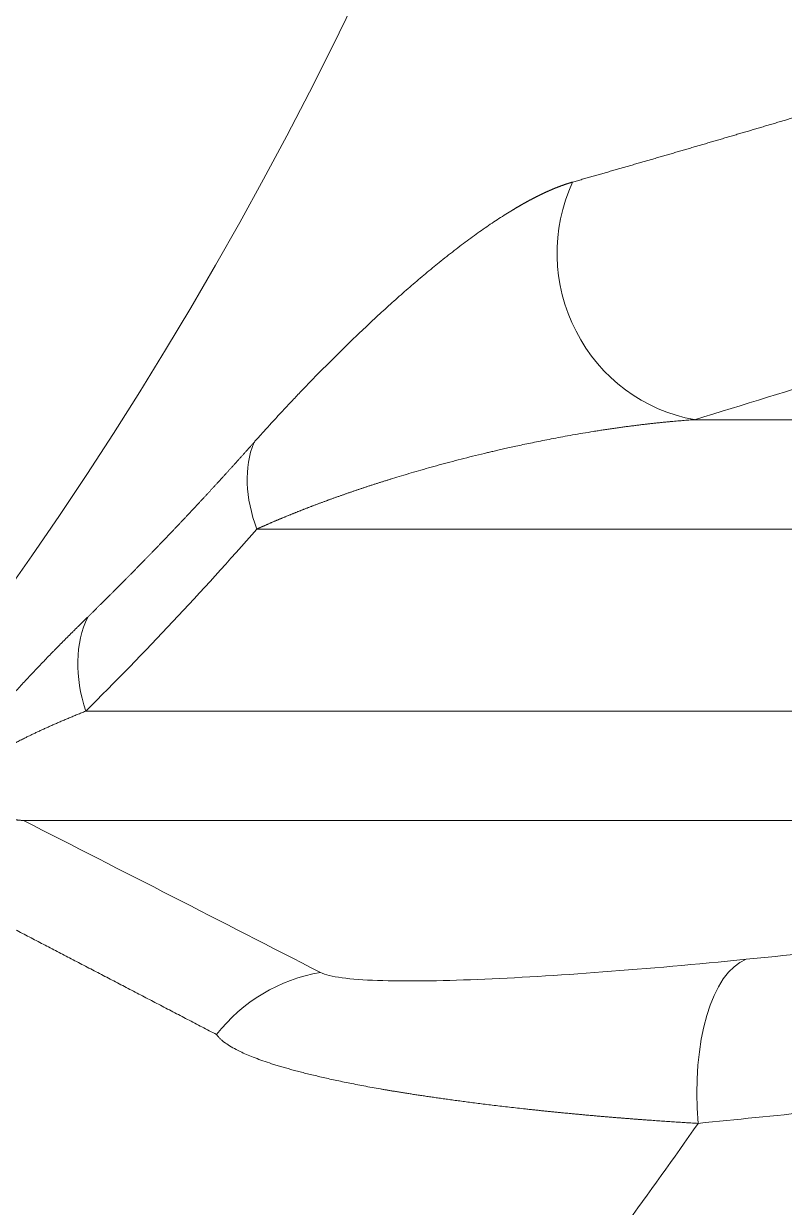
# Model space of a CAD drawing. Header units: millimetres. Extents: x 4664 to 8864, y -38 to 2932.
# Drawn here: x 8276.26 to 8282.21, y 1765.53 to 1774.79 of the extents above; entities that cross this region are included whole.
import ezdxf

# ---------------------------------------------------------------- set-up
doc = ezdxf.new("R2010")
doc.units = ezdxf.units.MM

msp = doc.modelspace()

# ---------------------------------------------------------------- linework, layer by layer
at = {"lineweight": 5}
for p, q in [((8290.7627, 1771.695), (8281.51, 1771.695)), ((8278.0821, 1770.839), (8290.5883, 1770.839)), ((8290.5883, 1769.4141), (8276.7421, 1769.4141)), ((8276.2562, 1768.5581), (8290.7627, 1768.5581))]:
    msp.add_line(p, q, dxfattribs=at)
for radius in [31.8876, 28.6966, 28.5275, 28.3585]:
    msp.add_circle((8250.0957, 1788.7752), radius, dxfattribs=at)
msp.add_arc((8250.0957, 1788.7752), 27.4709, 209.05611, 10.62949, dxfattribs=at)
at = {"lineweight": 5, "extrusion": (0, 0, -1)}
for centre, major_axis, ratio, start_param, end_param in [((8281.7049, 1772.9791), (-0.3812, 1.249), 0.971679, 3.599809, 5.457733), ((8279.1519, 1770.839), (-0.982, 0.8609), 0.685493, 5.375966, 6.042362), ((8256.2396, 1788.7752), (28.6459, 0), 0.967774, 0.703623, 0.773134), ((8277.8119, 1769.4141), (-0.9196, 0.9272), 0.712004, 5.327244, 6.033292), ((8249.9007, 1755.6409), (72.9659, 11.2017), 0.103887, 5.182477, 5.196477), ((8282.1092, 1766.1888), (-0.1299, 1.2995), 0.436932, 4.756023, 6.166714), ((8278.7751, 1766.0859), (0.5959, 1.162), 0.984226, 4.904825, 5.651081), ((8250.0958, 1754.3568), (71.6593, 11.2061), 0.105691, 5.183056, 5.197056)]:
    msp.add_ellipse(centre, major_axis=major_axis, ratio=ratio, start_param=start_param, end_param=end_param, dxfattribs=at)
at = {"lineweight": 5}
for points, knots in [([(8275.3395, 1800.4411), (8275.1221, 1800.9116), (8274.6317, 1801.8996), (8273.5015, 1803.8717), (8272.1452, 1805.7924), (8269.8545, 1808.4565), (8267.236, 1810.8248), (8263.274, 1813.3973), (8260.0454, 1814.8296), (8257.2339, 1815.6717), (8254.3736, 1816.3348), (8251.4449, 1816.632), (8246.7476, 1816.5129), (8242.6897, 1815.76), (8237.7578, 1813.8289), (8234.7114, 1812.0379), (8231.4588, 1809.5236), (8228.9616, 1807.0304), (8226.5442, 1803.7019), (8224.8477, 1800.6086), (8223.121, 1796.2204), (8222.2551, 1791.5846), (8222.2763, 1786.8857), (8222.6606, 1783.9722), (8223.4492, 1780.5418), (8224.4655, 1777.7785), (8226.0889, 1774.6535), (8227.3655, 1772.6788), (8229.549, 1769.9165), (8232.0667, 1767.448), (8235.8919, 1764.7311), (8240.6168, 1762.3896), (8245.7838, 1761.124), (8251.6629, 1760.8391), (8256.3348, 1761.4942), (8261.3625, 1763.2224), (8264.4906, 1764.8867), (8267.8499, 1767.267), (8270.453, 1769.6568), (8273.0122, 1772.8905), (8274.5295, 1775.4061), (8275.5456, 1777.5201), (8276.6541, 1780.258), (8277.5531, 1783.6818), (8278.0205, 1788.3642), (8277.7749, 1792.48), (8276.6287, 1797.6759), (8274.7513, 1802.0012), (8271.7895, 1806.3634), (8269.3745, 1808.9267), (8265.748, 1811.9207), (8262.1802, 1814.0117), (8257.205, 1815.7824), (8253.7371, 1816.4253), (8249.6366, 1816.6613), (8246.1132, 1816.4161), (8242.1104, 1815.4906), (8238.8021, 1814.2693), (8235.148, 1812.3651), (8231.8444, 1809.912), (8228.5642, 1806.559), (8226.1842, 1803.2028), (8224.108, 1798.9965), (8222.8862, 1795.0675), (8222.1395, 1789.8683), (8222.3267, 1785.5322), (8223.0151, 1782.4024), (8223.219, 1781.635)], [0, 0, 0, 0, 0.006314, 0.013403, 0.02746, 0.034433, 0.055153, 0.06884, 0.089355, 0.096186, 0.103009, 0.123487, 0.130312, 0.157651, 0.171295, 0.19176, 0.198582, 0.219083, 0.232739, 0.246379, 0.260023, 0.287433, 0.301147, 0.314851, 0.3217, 0.342232, 0.349066, 0.362718, 0.36954, 0.389996, 0.403578, 0.423785, 0.450318, 0.463364, 0.489074, 0.501707, 0.520457, 0.526663, 0.545233, 0.557589, 0.569977, 0.576192, 0.58243, 0.601358, 0.614143, 0.633596, 0.646759, 0.673678, 0.68739, 0.708264, 0.715298, 0.743767, 0.758145, 0.779887, 0.787177, 0.809164, 0.823878, 0.838617, 0.853388, 0.875637, 0.890481, 0.912656, 0.927319, 0.949033, 0.963265, 0.990966, 1, 1, 1, 1]), ([(8282.7843, 1774.2078), (8282.7713, 1774.2039), (8282.7453, 1774.1961), (8282.7063, 1774.1843), (8282.6673, 1774.1726), (8282.6283, 1774.1609), (8282.5894, 1774.1493), (8282.5505, 1774.1376), (8282.5115, 1774.1259), (8282.4727, 1774.1143), (8282.4338, 1774.1027), (8282.395, 1774.0911), (8282.3561, 1774.0795), (8282.3173, 1774.068), (8282.2785, 1774.0564), (8282.2398, 1774.0449), (8282.201, 1774.0334), (8282.1623, 1774.0219), (8282.1236, 1774.0104), (8282.0849, 1773.9989), (8282.0463, 1773.9875), (8282.0076, 1773.9761), (8281.969, 1773.9646), (8281.9304, 1773.9533), (8281.8918, 1773.9419), (8281.8533, 1773.9305), (8281.8147, 1773.9192), (8281.7762, 1773.9078), (8281.7377, 1773.8965), (8281.6993, 1773.8852), (8281.6608, 1773.8739), (8281.6224, 1773.8627), (8281.584, 1773.8514), (8281.5456, 1773.8402), (8281.5072, 1773.829), (8281.4688, 1773.8178), (8281.4305, 1773.8066), (8281.3922, 1773.7954), (8281.3539, 1773.7843), (8281.3156, 1773.7732), (8281.2774, 1773.762), (8281.2391, 1773.7509), (8281.2009, 1773.7399), (8281.1627, 1773.7288), (8281.1246, 1773.7177), (8281.0864, 1773.7067), (8281.0483, 1773.6957), (8281.0102, 1773.6847), (8280.9721, 1773.6737), (8280.934, 1773.6628), (8280.896, 1773.6518), (8280.858, 1773.6409), (8280.82, 1773.63), (8280.782, 1773.6191), (8280.744, 1773.6082), (8280.7061, 1773.5973), (8280.6681, 1773.5865), (8280.6302, 1773.5756), (8280.5923, 1773.5648), (8280.5671, 1773.5576), (8280.5545, 1773.554)], [0, 0, 0, 0, 0.01775, 0.035481, 0.053195, 0.070891, 0.088569, 0.10623, 0.123872, 0.141497, 0.159104, 0.176693, 0.194264, 0.211818, 0.229353, 0.246871, 0.264371, 0.281853, 0.299317, 0.316763, 0.334192, 0.351603, 0.368996, 0.386371, 0.403728, 0.421067, 0.438389, 0.455693, 0.472979, 0.490247, 0.507497, 0.524729, 0.541944, 0.559141, 0.57632, 0.593481, 0.610624, 0.62775, 0.644857, 0.661947, 0.679019, 0.696073, 0.71311, 0.730128, 0.747129, 0.764112, 0.781077, 0.798024, 0.814953, 0.831865, 0.848759, 0.865634, 0.882493, 0.899333, 0.916155, 0.93296, 0.949747, 0.966516, 0.983267, 1, 1, 1, 1]), ([(8280.5545, 1773.554), (8280.5532, 1773.5536), (8280.5506, 1773.5529), (8280.5467, 1773.5517), (8280.5428, 1773.5506), (8280.5388, 1773.5494), (8280.5349, 1773.5482), (8280.531, 1773.547), (8280.527, 1773.5458), (8280.5231, 1773.5446), (8280.5191, 1773.5433), (8280.5151, 1773.542), (8280.5111, 1773.5407), (8280.5071, 1773.5394), (8280.5031, 1773.5381), (8280.4991, 1773.5367), (8280.4951, 1773.5354), (8280.491, 1773.534), (8280.487, 1773.5326), (8280.4829, 1773.5312), (8280.4789, 1773.5297), (8280.4748, 1773.5283), (8280.4707, 1773.5268), (8280.4666, 1773.5253), (8280.4625, 1773.5238), (8280.4584, 1773.5223), (8280.4543, 1773.5207), (8280.4502, 1773.5192), (8280.446, 1773.5176), (8280.4419, 1773.516), (8280.4377, 1773.5144), (8280.4335, 1773.5128), (8280.4294, 1773.5111), (8280.4252, 1773.5094), (8280.421, 1773.5078), (8280.4168, 1773.5061), (8280.4126, 1773.5043), (8280.4083, 1773.5026), (8280.4041, 1773.5008), (8280.3999, 1773.4991), (8280.3956, 1773.4973), (8280.3913, 1773.4955), (8280.3871, 1773.4937), (8280.3828, 1773.4918), (8280.3785, 1773.49), (8280.3742, 1773.4881), (8280.3699, 1773.4862), (8280.3655, 1773.4843), (8280.3612, 1773.4823), (8280.3569, 1773.4804), (8280.3525, 1773.4784), (8280.3482, 1773.4765), (8280.3438, 1773.4745), (8280.3394, 1773.4724), (8280.335, 1773.4704), (8280.3306, 1773.4684), (8280.3262, 1773.4663), (8280.3218, 1773.4642), (8280.3174, 1773.4621), (8280.3129, 1773.46), (8280.3085, 1773.4578), (8280.304, 1773.4557), (8280.2996, 1773.4535), (8280.2951, 1773.4513), (8280.2906, 1773.4491), (8280.2861, 1773.4469), (8280.2816, 1773.4446), (8280.2771, 1773.4424), (8280.2726, 1773.4401), (8280.268, 1773.4378), (8280.2635, 1773.4355), (8280.2589, 1773.4332), (8280.2544, 1773.4308), (8280.2498, 1773.4285), (8280.2452, 1773.4261), (8280.2406, 1773.4237), (8280.236, 1773.4213), (8280.2314, 1773.4188), (8280.2268, 1773.4164), (8280.2222, 1773.4139), (8280.2175, 1773.4114), (8280.2129, 1773.4089), (8280.2082, 1773.4064), (8280.2035, 1773.4039), (8280.1989, 1773.4013), (8280.1942, 1773.3988), (8280.1895, 1773.3962), (8280.1848, 1773.3936), (8280.1801, 1773.3909), (8280.1753, 1773.3883), (8280.1706, 1773.3857), (8280.1658, 1773.383), (8280.1611, 1773.3803), (8280.1563, 1773.3776), (8280.1515, 1773.3749), (8280.1467, 1773.3721), (8280.142, 1773.3694), (8280.1371, 1773.3666), (8280.1323, 1773.3638), (8280.1275, 1773.361), (8280.1227, 1773.3582), (8280.1178, 1773.3553), (8280.113, 1773.3525), (8280.1081, 1773.3496), (8280.1032, 1773.3467), (8280.0983, 1773.3438), (8280.0934, 1773.3408), (8280.0885, 1773.3379), (8280.0505, 1773.315), (8279.9784, 1773.2697), (8279.8694, 1773.1966), (8279.7576, 1773.1168), (8279.6428, 1773.0306), (8279.5291, 1772.9412), (8279.4173, 1772.8498), (8279.3083, 1772.7577), (8279.1982, 1772.6617), (8279.0871, 1772.5619), (8278.9749, 1772.4583), (8278.878, 1772.3666), (8278.7976, 1772.289), (8278.7344, 1772.2273), (8278.6713, 1772.1648), (8278.6083, 1772.1016), (8278.5453, 1772.0377), (8278.4916, 1771.9824), (8278.4473, 1771.9365), (8278.4127, 1771.9004), (8278.3784, 1771.8643), (8278.3444, 1771.8284), (8278.3107, 1771.7925), (8278.2849, 1771.7648), (8278.267, 1771.7455), (8278.257, 1771.7347), (8278.247, 1771.7239), (8278.237, 1771.713), (8278.227, 1771.7021), (8278.217, 1771.6913), (8278.207, 1771.6804), (8278.197, 1771.6694), (8278.187, 1771.6585), (8278.1771, 1771.6475), (8278.1671, 1771.6366), (8278.1571, 1771.6256), (8278.1471, 1771.6145), (8278.1372, 1771.6035), (8278.1272, 1771.5925), (8278.1172, 1771.5814), (8278.1073, 1771.5703), (8278.0973, 1771.5592), (8278.0874, 1771.5481), (8278.0774, 1771.5369), (8278.0675, 1771.5258), (8278.0608, 1771.5183), (8278.0575, 1771.5145)], [0, 0, 0, 0, 0.002296, 0.004593, 0.00689, 0.009189, 0.011487, 0.013787, 0.016087, 0.018388, 0.020689, 0.022991, 0.025294, 0.027597, 0.029902, 0.032206, 0.034512, 0.036818, 0.039125, 0.041432, 0.043741, 0.04605, 0.048359, 0.05067, 0.052981, 0.055292, 0.057605, 0.059918, 0.062232, 0.064547, 0.066862, 0.069178, 0.071495, 0.073812, 0.076131, 0.07845, 0.080769, 0.08309, 0.085411, 0.087733, 0.090056, 0.092379, 0.094704, 0.097029, 0.099354, 0.101681, 0.104008, 0.106336, 0.108665, 0.110995, 0.113325, 0.115656, 0.117988, 0.120321, 0.122655, 0.124989, 0.127324, 0.12966, 0.131997, 0.134334, 0.136672, 0.139012, 0.141352, 0.143692, 0.146034, 0.148376, 0.150719, 0.153063, 0.155408, 0.157754, 0.160101, 0.162448, 0.164796, 0.167145, 0.169495, 0.171846, 0.174197, 0.17655, 0.178903, 0.181257, 0.183612, 0.185968, 0.188325, 0.190682, 0.193041, 0.1954, 0.19776, 0.200121, 0.202483, 0.204846, 0.20721, 0.209574, 0.21194, 0.214306, 0.216674, 0.219042, 0.221411, 0.223781, 0.226152, 0.228523, 0.230896, 0.23327, 0.235644, 0.23802, 0.240396, 0.242773, 0.245151, 0.247531, 0.249911, 0.300378, 0.350485, 0.400254, 0.449711, 0.498882, 0.542651, 0.585593, 0.62773, 0.669082, 0.709674, 0.74953, 0.771284, 0.792656, 0.81365, 0.834273, 0.854529, 0.874426, 0.88532, 0.896025, 0.906541, 0.91687, 0.927014, 0.936973, 0.939938, 0.942894, 0.945839, 0.948775, 0.951701, 0.954618, 0.957525, 0.960422, 0.96331, 0.966188, 0.969057, 0.971916, 0.974766, 0.977606, 0.980438, 0.98326, 0.986072, 0.988876, 0.991671, 0.994456, 0.997232, 1, 1, 1, 1]), ([(8278.0821, 1770.839), (8278.0847, 1770.8402), (8278.0898, 1770.8425), (8278.0975, 1770.846), (8278.1053, 1770.8495), (8278.113, 1770.853), (8278.1209, 1770.8565), (8278.1287, 1770.86), (8278.1367, 1770.8635), (8278.1446, 1770.8671), (8278.1526, 1770.8706), (8278.1607, 1770.8741), (8278.1688, 1770.8777), (8278.1769, 1770.8812), (8278.1851, 1770.8848), (8278.1934, 1770.8884), (8278.2016, 1770.8919), (8278.21, 1770.8955), (8278.2183, 1770.8991), (8278.2267, 1770.9027), (8278.2352, 1770.9063), (8278.2437, 1770.9099), (8278.2522, 1770.9135), (8278.2608, 1770.9171), (8278.2694, 1770.9207), (8278.2781, 1770.9243), (8278.2868, 1770.9279), (8278.2955, 1770.9316), (8278.3043, 1770.9352), (8278.3132, 1770.9388), (8278.3221, 1770.9425), (8278.331, 1770.9461), (8278.34, 1770.9498), (8278.349, 1770.9534), (8278.358, 1770.9571), (8278.3671, 1770.9608), (8278.3763, 1770.9644), (8278.3855, 1770.9681), (8278.3947, 1770.9718), (8278.404, 1770.9755), (8278.4133, 1770.9792), (8278.4226, 1770.9829), (8278.432, 1770.9866), (8278.4415, 1770.9903), (8278.451, 1770.994), (8278.4605, 1770.9977), (8278.4701, 1771.0014), (8278.4797, 1771.0051), (8278.4893, 1771.0088), (8278.499, 1771.0125), (8278.5088, 1771.0163), (8278.5185, 1771.02), (8278.5283, 1771.0237), (8278.5382, 1771.0274), (8278.5481, 1771.0312), (8278.5581, 1771.0349), (8278.568, 1771.0387), (8278.5781, 1771.0424), (8278.5881, 1771.0461), (8278.5983, 1771.0499), (8278.6084, 1771.0536), (8278.6186, 1771.0574), (8278.6288, 1771.0612), (8278.6391, 1771.0649), (8278.6494, 1771.0687), (8278.6598, 1771.0724), (8278.6702, 1771.0762), (8278.6806, 1771.0799), (8278.6911, 1771.0837), (8278.7016, 1771.0875), (8278.7122, 1771.0912), (8278.7228, 1771.095), (8278.7335, 1771.0988), (8278.7441, 1771.1026), (8278.7549, 1771.1063), (8278.7656, 1771.1101), (8278.7764, 1771.1139), (8278.7873, 1771.1176), (8278.7982, 1771.1214), (8278.8091, 1771.1252), (8278.8201, 1771.129), (8278.8311, 1771.1327), (8278.8421, 1771.1365), (8278.8532, 1771.1403), (8278.8644, 1771.1441), (8278.8755, 1771.1478), (8278.8867, 1771.1516), (8278.898, 1771.1554), (8278.9093, 1771.1591), (8278.9206, 1771.1629), (8278.932, 1771.1667), (8278.9434, 1771.1705), (8278.9548, 1771.1742), (8278.9663, 1771.178), (8278.9779, 1771.1818), (8278.9894, 1771.1855), (8279.0011, 1771.1893), (8279.0127, 1771.193), (8279.0244, 1771.1968), (8279.0361, 1771.2006), (8279.0479, 1771.2043), (8279.0597, 1771.2081), (8279.0715, 1771.2118), (8279.0834, 1771.2156), (8279.0954, 1771.2193), (8279.1073, 1771.223), (8279.1193, 1771.2268), (8279.1314, 1771.2305), (8279.1634, 1771.2404), (8279.2163, 1771.2565), (8279.2909, 1771.2787), (8279.3683, 1771.3011), (8279.4484, 1771.3237), (8279.5312, 1771.3464), (8279.6166, 1771.3692), (8279.7046, 1771.392), (8279.7952, 1771.4148), (8279.8677, 1771.4323), (8279.9228, 1771.4454), (8279.9609, 1771.4542), (8280.003, 1771.4638), (8280.049, 1771.4742), (8280.0989, 1771.4852), (8280.1528, 1771.4968), (8280.2104, 1771.509), (8280.2719, 1771.5217), (8280.3371, 1771.5347), (8280.406, 1771.5481), (8280.4786, 1771.5617), (8280.5549, 1771.5755), (8280.6347, 1771.5893), (8280.702, 1771.6004), (8280.7553, 1771.6088), (8280.7934, 1771.6147), (8280.8307, 1771.6203), (8280.8674, 1771.6257), (8280.9034, 1771.6308), (8280.9387, 1771.6357), (8280.9734, 1771.6404), (8281.0074, 1771.6449), (8281.0407, 1771.6492), (8281.0734, 1771.6532), (8281.1054, 1771.6571), (8281.1368, 1771.6608), (8281.1675, 1771.6642), (8281.1976, 1771.6675), (8281.2271, 1771.6707), (8281.2559, 1771.6736), (8281.2841, 1771.6764), (8281.3117, 1771.679), (8281.3386, 1771.6815), (8281.3649, 1771.6838), (8281.3906, 1771.686), (8281.4157, 1771.6881), (8281.4401, 1771.69), (8281.464, 1771.6918), (8281.4872, 1771.6935), (8281.5024, 1771.6945), (8281.51, 1771.695)], [0, 0, 0, 0, 0.001944, 0.003901, 0.005873, 0.007857, 0.009856, 0.011868, 0.013894, 0.015933, 0.017986, 0.020053, 0.022133, 0.024227, 0.026335, 0.028456, 0.030591, 0.03274, 0.034902, 0.037078, 0.039268, 0.041471, 0.043688, 0.045919, 0.048163, 0.050422, 0.052693, 0.054979, 0.057278, 0.059591, 0.061918, 0.064258, 0.066612, 0.06898, 0.071361, 0.073756, 0.076165, 0.078587, 0.081024, 0.083474, 0.085937, 0.088415, 0.090906, 0.093411, 0.095929, 0.098462, 0.101008, 0.103568, 0.106141, 0.108728, 0.111329, 0.113944, 0.116572, 0.119215, 0.121871, 0.12454, 0.127224, 0.129921, 0.132632, 0.135356, 0.138095, 0.140847, 0.143613, 0.146392, 0.149186, 0.151993, 0.154814, 0.157649, 0.160497, 0.163359, 0.166235, 0.169125, 0.172028, 0.174946, 0.177877, 0.180821, 0.18378, 0.186752, 0.189738, 0.192738, 0.195752, 0.198779, 0.20182, 0.204875, 0.207944, 0.211026, 0.214122, 0.217232, 0.220356, 0.223494, 0.226645, 0.22981, 0.232989, 0.236182, 0.239388, 0.242609, 0.245843, 0.24909, 0.252352, 0.255627, 0.258917, 0.262219, 0.265536, 0.268867, 0.272211, 0.275569, 0.278941, 0.282327, 0.285726, 0.305985, 0.327133, 0.34917, 0.372097, 0.395913, 0.42062, 0.446216, 0.472701, 0.500077, 0.510125, 0.521374, 0.533822, 0.547471, 0.562319, 0.578368, 0.595617, 0.614067, 0.633716, 0.654566, 0.676615, 0.699865, 0.724316, 0.749966, 0.761905, 0.773658, 0.785225, 0.796607, 0.807803, 0.818812, 0.829637, 0.840275, 0.850728, 0.860995, 0.871076, 0.880971, 0.890681, 0.900204, 0.909542, 0.918695, 0.927661, 0.936442, 0.945037, 0.953446, 0.961669, 0.969707, 0.977559, 0.985225, 0.992705, 1, 1, 1, 1]), ([(8278.0575, 1771.5145), (8278.0527, 1771.5091), (8278.043, 1771.4982), (8278.0285, 1771.4819), (8278.014, 1771.4656), (8277.9994, 1771.4493), (8277.9848, 1771.433), (8277.9702, 1771.4167), (8277.9556, 1771.4005), (8277.941, 1771.3842), (8277.9263, 1771.3679), (8277.9117, 1771.3516), (8277.897, 1771.3354), (8277.8823, 1771.3191), (8277.8675, 1771.3029), (8277.8528, 1771.2867), (8277.838, 1771.2704), (8277.8232, 1771.2542), (8277.8084, 1771.238), (8277.7936, 1771.2218), (8277.7788, 1771.2056), (8277.7639, 1771.1894), (8277.749, 1771.1732), (8277.7341, 1771.157), (8277.7192, 1771.1408), (8277.7043, 1771.1246), (8277.6893, 1771.1084), (8277.6744, 1771.0923), (8277.6594, 1771.0761), (8277.6443, 1771.06), (8277.6293, 1771.0438), (8277.6143, 1771.0277), (8277.5992, 1771.0115), (8277.5841, 1770.9954), (8277.569, 1770.9793), (8277.5539, 1770.9632), (8277.5387, 1770.9471), (8277.5236, 1770.931), (8277.5084, 1770.9149), (8277.4932, 1770.8988), (8277.478, 1770.8827), (8277.4627, 1770.8666), (8277.4475, 1770.8506), (8277.4322, 1770.8345), (8277.4169, 1770.8184), (8277.4016, 1770.8024), (8277.3863, 1770.7863), (8277.3709, 1770.7703), (8277.3556, 1770.7543), (8277.3402, 1770.7383), (8277.3248, 1770.7223), (8277.3093, 1770.7062), (8277.2939, 1770.6902), (8277.2784, 1770.6743), (8277.263, 1770.6583), (8277.2475, 1770.6423), (8277.2319, 1770.6263), (8277.2164, 1770.6104), (8277.2008, 1770.5944), (8277.1853, 1770.5784), (8277.1697, 1770.5625), (8277.154, 1770.5466), (8277.1384, 1770.5306), (8277.1228, 1770.5147), (8277.1071, 1770.4988), (8277.0914, 1770.4829), (8277.0757, 1770.467), (8277.06, 1770.4511), (8277.0442, 1770.4352), (8277.0285, 1770.4193), (8277.0127, 1770.4035), (8276.9969, 1770.3876), (8276.9811, 1770.3718), (8276.9652, 1770.3559), (8276.9494, 1770.3401), (8276.9335, 1770.3242), (8276.9176, 1770.3084), (8276.9017, 1770.2926), (8276.8857, 1770.2768), (8276.8698, 1770.261), (8276.8538, 1770.2452), (8276.8378, 1770.2294), (8276.8218, 1770.2136), (8276.8058, 1770.1979), (8276.7897, 1770.1821), (8276.7737, 1770.1664), (8276.7629, 1770.1559), (8276.7576, 1770.1506)], [0, 0, 0, 0, 0.011365, 0.02274, 0.034124, 0.045518, 0.056921, 0.068334, 0.079756, 0.091188, 0.102629, 0.11408, 0.12554, 0.13701, 0.148489, 0.159977, 0.171476, 0.182983, 0.1945, 0.206027, 0.217563, 0.229109, 0.240664, 0.252228, 0.263803, 0.275386, 0.286979, 0.298582, 0.310194, 0.321816, 0.333447, 0.345088, 0.356738, 0.368398, 0.380067, 0.391746, 0.403434, 0.415132, 0.426839, 0.438556, 0.450282, 0.462018, 0.473763, 0.485518, 0.497283, 0.509057, 0.52084, 0.532633, 0.544436, 0.556248, 0.568069, 0.5799, 0.591741, 0.603591, 0.615451, 0.62732, 0.639199, 0.651087, 0.662985, 0.674893, 0.68681, 0.698736, 0.710672, 0.722618, 0.734573, 0.746537, 0.758511, 0.770495, 0.782488, 0.794491, 0.806504, 0.818525, 0.830557, 0.842598, 0.854648, 0.866708, 0.878778, 0.890857, 0.902946, 0.915044, 0.927152, 0.93927, 0.951397, 0.963533, 0.975679, 0.987835, 1, 1, 1, 1]), ([(8276.7576, 1770.1506), (8276.7554, 1770.1485), (8276.7512, 1770.1444), (8276.7448, 1770.1381), (8276.7384, 1770.1318), (8276.732, 1770.1256), (8276.7257, 1770.1194), (8276.7194, 1770.1132), (8276.7131, 1770.1069), (8276.7068, 1770.1008), (8276.7005, 1770.0946), (8276.6942, 1770.0884), (8276.688, 1770.0822), (8276.6818, 1770.0761), (8276.6755, 1770.0699), (8276.6693, 1770.0638), (8276.6632, 1770.0577), (8276.657, 1770.0515), (8276.6508, 1770.0454), (8276.6447, 1770.0393), (8276.6386, 1770.0333), (8276.6325, 1770.0272), (8276.6264, 1770.0211), (8276.6204, 1770.0151), (8276.6143, 1770.009), (8276.6083, 1770.003), (8276.6023, 1769.997), (8276.5962, 1769.991), (8276.5903, 1769.985), (8276.5843, 1769.979), (8276.5783, 1769.973), (8276.5724, 1769.967), (8276.5665, 1769.9611), (8276.5606, 1769.9551), (8276.5547, 1769.9492), (8276.5488, 1769.9432), (8276.543, 1769.9373), (8276.5371, 1769.9314), (8276.5313, 1769.9255), (8276.5255, 1769.9196), (8276.5197, 1769.9137), (8276.514, 1769.9079), (8276.5082, 1769.902), (8276.5025, 1769.8961), (8276.4967, 1769.8903), (8276.491, 1769.8845), (8276.4853, 1769.8786), (8276.4689, 1769.8618), (8276.4417, 1769.8337), (8276.4036, 1769.7942), (8276.3657, 1769.7546), (8276.328, 1769.7148), (8276.2905, 1769.675), (8276.2532, 1769.635), (8276.2162, 1769.595), (8276.1851, 1769.5612), (8276.1602, 1769.5339), (8276.1415, 1769.5132), (8276.1229, 1769.4926), (8276.1046, 1769.4722), (8276.0864, 1769.4518), (8276.0684, 1769.4315), (8276.0505, 1769.4113), (8276.0329, 1769.3913), (8276.0154, 1769.3713), (8275.9981, 1769.3513), (8275.981, 1769.3315), (8275.964, 1769.3118), (8275.9473, 1769.2922), (8275.9307, 1769.2726), (8275.9143, 1769.2532), (8275.8981, 1769.2338), (8275.8821, 1769.2145), (8275.8662, 1769.1953), (8275.8521, 1769.178), (8275.8395, 1769.1627), (8275.8286, 1769.1492), (8275.8178, 1769.1357), (8275.807, 1769.1222), (8275.7963, 1769.1088), (8275.7856, 1769.0953), (8275.7751, 1769.0819), (8275.7646, 1769.0684), (8275.7542, 1769.055), (8275.7438, 1769.0416), (8275.7336, 1769.0282), (8275.7234, 1769.0148), (8275.7133, 1769.0014), (8275.7032, 1768.9881), (8275.6932, 1768.9747), (8275.6804, 1768.9574), (8275.6648, 1768.9362), (8275.6468, 1768.9114), (8275.6294, 1768.887), (8275.6126, 1768.863), (8275.5963, 1768.8395), (8275.5806, 1768.8164), (8275.5655, 1768.7937), (8275.551, 1768.7715), (8275.5394, 1768.7533), (8275.5303, 1768.7389), (8275.5237, 1768.7282), (8275.5171, 1768.7176), (8275.5107, 1768.707), (8275.5044, 1768.6965), (8275.4982, 1768.6861), (8275.4921, 1768.6758), (8275.4862, 1768.6655), (8275.4803, 1768.6553), (8275.4746, 1768.6452), (8275.4691, 1768.6352), (8275.4636, 1768.6253), (8275.4583, 1768.6154), (8275.4531, 1768.6056), (8275.448, 1768.5959), (8275.443, 1768.5863), (8275.4382, 1768.5767), (8275.4335, 1768.5672), (8275.4289, 1768.5578), (8275.4244, 1768.5485), (8275.42, 1768.5393), (8275.4158, 1768.5301), (8275.4117, 1768.521), (8275.4077, 1768.512), (8275.4039, 1768.5031), (8275.4002, 1768.4942), (8275.3965, 1768.4854), (8275.3931, 1768.4767), (8275.3897, 1768.4681), (8275.3865, 1768.4595), (8275.3834, 1768.451), (8275.3804, 1768.4426), (8275.3754, 1768.4282), (8275.3691, 1768.4083), (8275.3622, 1768.3837), (8275.3566, 1768.3598), (8275.3523, 1768.3368), (8275.3492, 1768.3147), (8275.3474, 1768.2934), (8275.3469, 1768.2729), (8275.3475, 1768.2568), (8275.3485, 1768.2446), (8275.3495, 1768.2358), (8275.3508, 1768.2272), (8275.3524, 1768.2189), (8275.3542, 1768.2108), (8275.3562, 1768.2028), (8275.3586, 1768.1951), (8275.3611, 1768.1877), (8275.364, 1768.1804), (8275.3671, 1768.1734), (8275.3705, 1768.1665), (8275.3741, 1768.1599), (8275.378, 1768.1535), (8275.3815, 1768.1483), (8275.3845, 1768.1442), (8275.3869, 1768.141), (8275.3894, 1768.1378), (8275.3921, 1768.1347), (8275.3948, 1768.1317), (8275.3976, 1768.1287), (8275.4004, 1768.1257), (8275.4034, 1768.1228), (8275.4065, 1768.1199), (8275.4097, 1768.1171), (8275.4129, 1768.1144), (8275.4162, 1768.1116), (8275.4197, 1768.109), (8275.4232, 1768.1063), (8275.4268, 1768.1037), (8275.4305, 1768.1012), (8275.4343, 1768.0987), (8275.4382, 1768.0963), (8275.4421, 1768.0939), (8275.4462, 1768.0915), (8275.4503, 1768.0892), (8275.4532, 1768.0878), (8275.4546, 1768.087)], [0, 0, 0, 0, 0.002986, 0.00596, 0.008922, 0.011871, 0.014809, 0.017735, 0.020648, 0.02355, 0.02644, 0.029317, 0.032183, 0.035036, 0.037878, 0.040708, 0.043525, 0.046331, 0.049125, 0.051907, 0.054677, 0.057436, 0.060182, 0.062917, 0.06564, 0.068351, 0.07105, 0.073737, 0.076413, 0.079077, 0.081729, 0.08437, 0.086998, 0.089615, 0.092221, 0.094815, 0.097397, 0.099967, 0.102526, 0.105074, 0.10761, 0.110134, 0.112647, 0.115148, 0.117638, 0.120116, 0.122583, 0.125039, 0.141508, 0.1577, 0.173621, 0.189279, 0.204679, 0.21983, 0.234739, 0.249416, 0.256889, 0.264252, 0.271506, 0.278653, 0.285694, 0.292631, 0.299467, 0.306202, 0.312839, 0.319381, 0.325828, 0.332185, 0.338452, 0.344634, 0.350731, 0.356748, 0.362686, 0.368549, 0.37434, 0.378405, 0.382445, 0.386459, 0.390451, 0.394422, 0.398372, 0.402304, 0.406219, 0.410119, 0.414006, 0.417881, 0.421745, 0.425601, 0.429451, 0.433295, 0.437136, 0.44441, 0.451573, 0.458637, 0.465617, 0.472525, 0.479378, 0.48619, 0.492977, 0.499753, 0.503166, 0.506588, 0.510021, 0.513467, 0.516926, 0.520402, 0.523894, 0.527404, 0.530935, 0.534488, 0.538063, 0.541663, 0.545289, 0.548942, 0.552623, 0.556334, 0.560076, 0.56385, 0.567658, 0.5715, 0.575379, 0.579294, 0.583247, 0.587239, 0.59127, 0.595343, 0.599458, 0.603616, 0.607817, 0.612063, 0.616355, 0.620693, 0.625078, 0.639076, 0.653518, 0.668424, 0.683813, 0.699701, 0.716103, 0.733035, 0.750507, 0.758932, 0.767427, 0.775995, 0.784636, 0.79335, 0.80214, 0.811004, 0.819945, 0.828964, 0.83806, 0.847235, 0.856489, 0.865824, 0.875239, 0.880357, 0.885527, 0.890749, 0.896024, 0.90135, 0.906729, 0.912161, 0.917645, 0.923183, 0.928772, 0.934415, 0.940111, 0.94586, 0.951662, 0.957517, 0.963426, 0.969388, 0.975403, 0.981472, 0.987594, 0.99377, 1, 1, 1, 1]), ([(8276.2562, 1768.5581), (8276.2539, 1768.5583), (8276.2493, 1768.5587), (8276.2425, 1768.5593), (8276.2357, 1768.5599), (8276.229, 1768.5606), (8276.2223, 1768.5612), (8276.2157, 1768.5619), (8276.2091, 1768.5625), (8276.2026, 1768.5632), (8276.1961, 1768.5639), (8276.1897, 1768.5646), (8276.1833, 1768.5654), (8276.1769, 1768.5661), (8276.1706, 1768.5668), (8276.1644, 1768.5676), (8276.1582, 1768.5683), (8276.1521, 1768.5691), (8276.146, 1768.5699), (8276.1399, 1768.5707), (8276.1339, 1768.5715), (8276.1279, 1768.5723), (8276.122, 1768.5731), (8276.1162, 1768.574), (8276.1104, 1768.5748), (8276.1046, 1768.5757), (8276.0989, 1768.5766), (8276.0932, 1768.5775), (8276.0876, 1768.5784), (8276.082, 1768.5793), (8276.0765, 1768.5802), (8276.071, 1768.5811), (8276.0655, 1768.582), (8276.0601, 1768.583), (8276.0548, 1768.5839), (8276.0495, 1768.5849), (8276.0443, 1768.5859), (8276.0391, 1768.5869), (8276.0339, 1768.5879), (8276.0288, 1768.5889), (8276.0237, 1768.5899), (8276.0187, 1768.5909), (8276.0138, 1768.592), (8276.0088, 1768.593), (8276.004, 1768.5941), (8275.9991, 1768.5952), (8275.9944, 1768.5963), (8275.9896, 1768.5973), (8275.985, 1768.5984), (8275.9803, 1768.5996), (8275.9757, 1768.6007), (8275.9712, 1768.6018), (8275.9667, 1768.6029), (8275.9622, 1768.6041), (8275.9578, 1768.6053), (8275.9535, 1768.6064), (8275.9492, 1768.6076), (8275.9449, 1768.6088), (8275.9407, 1768.61), (8275.9278, 1768.6137), (8275.9071, 1768.6202), (8275.8798, 1768.6301), (8275.855, 1768.6405), (8275.8326, 1768.6515), (8275.8127, 1768.663), (8275.7951, 1768.675), (8275.78, 1768.6876), (8275.7672, 1768.7006), (8275.7569, 1768.7142), (8275.7489, 1768.7282), (8275.7432, 1768.7427), (8275.7399, 1768.7576), (8275.739, 1768.773), (8275.7404, 1768.7889), (8275.7439, 1768.8043), (8275.7491, 1768.8191), (8275.7555, 1768.8331), (8275.7635, 1768.8474), (8275.773, 1768.862), (8275.784, 1768.877), (8275.7966, 1768.8922), (8275.8107, 1768.9077), (8275.8262, 1768.9234), (8275.8432, 1768.9394), (8275.8616, 1768.9557), (8275.8766, 1768.9682), (8275.8877, 1768.9771), (8275.8946, 1768.9825), (8275.9017, 1768.988), (8275.909, 1768.9935), (8275.9164, 1768.999), (8275.9241, 1769.0046), (8275.932, 1769.0103), (8275.9401, 1769.016), (8275.9483, 1769.0218), (8275.9568, 1769.0276), (8275.9655, 1769.0334), (8275.9743, 1769.0394), (8275.9834, 1769.0453), (8275.9926, 1769.0513), (8276.002, 1769.0574), (8276.0116, 1769.0635), (8276.0215, 1769.0696), (8276.0315, 1769.0758), (8276.0424, 1769.0825), (8276.0543, 1769.0897), (8276.0672, 1769.0974), (8276.0804, 1769.1052), (8276.0939, 1769.113), (8276.1078, 1769.1208), (8276.122, 1769.1288), (8276.1365, 1769.1368), (8276.1513, 1769.1449), (8276.1665, 1769.153), (8276.1819, 1769.1613), (8276.1977, 1769.1696), (8276.2138, 1769.1779), (8276.2303, 1769.1863), (8276.247, 1769.1948), (8276.2623, 1769.2025), (8276.2762, 1769.2094), (8276.2885, 1769.2155), (8276.301, 1769.2216), (8276.3137, 1769.2277), (8276.3265, 1769.2339), (8276.3394, 1769.2401), (8276.3525, 1769.2463), (8276.3657, 1769.2525), (8276.3791, 1769.2587), (8276.3926, 1769.265), (8276.4062, 1769.2713), (8276.42, 1769.2776), (8276.4339, 1769.2839), (8276.448, 1769.2903), (8276.4622, 1769.2966), (8276.4766, 1769.303), (8276.4911, 1769.3094), (8276.5058, 1769.3158), (8276.5205, 1769.3223), (8276.5355, 1769.3287), (8276.5505, 1769.3352), (8276.5657, 1769.3417), (8276.5811, 1769.3482), (8276.5966, 1769.3547), (8276.6122, 1769.3613), (8276.628, 1769.3678), (8276.6439, 1769.3744), (8276.6599, 1769.381), (8276.6761, 1769.3876), (8276.6924, 1769.3942), (8276.7089, 1769.4008), (8276.7255, 1769.4075), (8276.7366, 1769.4119), (8276.7421, 1769.4141)], [0, 0, 0, 0, 0.005086, 0.010145, 0.015177, 0.020182, 0.02516, 0.030111, 0.035036, 0.039933, 0.044804, 0.049648, 0.054465, 0.059255, 0.064019, 0.068755, 0.073465, 0.078148, 0.082804, 0.087433, 0.092036, 0.096611, 0.10116, 0.105682, 0.110178, 0.114646, 0.119088, 0.123503, 0.127891, 0.132252, 0.136587, 0.140895, 0.145176, 0.149431, 0.153659, 0.15786, 0.162034, 0.166182, 0.170303, 0.174397, 0.178465, 0.182506, 0.18652, 0.190507, 0.194468, 0.198403, 0.202311, 0.206192, 0.210046, 0.213874, 0.217676, 0.22145, 0.225198, 0.22892, 0.232615, 0.236284, 0.239926, 0.243541, 0.24713, 0.250693, 0.276511, 0.300968, 0.32407, 0.345825, 0.366241, 0.385332, 0.40311, 0.419592, 0.434801, 0.448764, 0.461516, 0.473104, 0.483591, 0.493061, 0.501627, 0.508002, 0.514019, 0.519802, 0.525487, 0.531221, 0.537146, 0.54339, 0.550064, 0.557259, 0.565046, 0.573483, 0.576339, 0.579289, 0.582334, 0.585476, 0.588716, 0.592054, 0.595493, 0.599032, 0.602674, 0.606418, 0.610265, 0.614216, 0.618272, 0.622433, 0.6267, 0.631073, 0.635552, 0.640138, 0.644832, 0.650645, 0.656641, 0.662822, 0.669189, 0.675741, 0.682481, 0.689408, 0.696522, 0.703825, 0.711317, 0.718998, 0.726868, 0.734929, 0.74318, 0.751621, 0.757686, 0.763841, 0.770087, 0.776424, 0.782852, 0.789371, 0.79598, 0.802681, 0.809473, 0.816357, 0.823331, 0.830397, 0.837555, 0.844804, 0.852144, 0.859577, 0.867101, 0.874717, 0.882424, 0.890224, 0.898115, 0.906099, 0.914174, 0.922342, 0.930601, 0.938953, 0.947397, 0.955934, 0.964562, 0.973283, 0.982096, 0.991002, 1, 1, 1, 1]), ([(8275.4546, 1768.087), (8275.4899, 1768.0687), (8275.5607, 1768.0319), (8275.6672, 1767.9766), (8275.774, 1767.9211), (8275.8812, 1767.8653), (8275.9889, 1767.8094), (8276.0969, 1767.7532), (8276.2054, 1767.6968), (8276.3143, 1767.6401), (8276.4235, 1767.5833), (8276.5332, 1767.5262), (8276.6433, 1767.4689), (8276.7538, 1767.4114), (8276.8647, 1767.3537), (8276.976, 1767.2957), (8277.0877, 1767.2375), (8277.1999, 1767.1791), (8277.3124, 1767.1205), (8277.4254, 1767.0616), (8277.5387, 1767.0026), (8277.6525, 1766.9433), (8277.7284, 1766.9037), (8277.7665, 1766.8838)], [0, 0, 0, 0, 0.045765, 0.091716, 0.137852, 0.184173, 0.23068, 0.277372, 0.324249, 0.371312, 0.41856, 0.465994, 0.513613, 0.561418, 0.609407, 0.657583, 0.705943, 0.754489, 0.803221, 0.852137, 0.901239, 0.950527, 1, 1, 1, 1]), ([(8281.9142, 1767.4728), (8281.5219, 1767.4336), (8281.1446, 1767.4002), (8280.4386, 1767.347), (8280.1101, 1767.327), (8279.5117, 1767.3033), (8279.2414, 1767.2995), (8278.8125, 1767.315), (8278.6496, 1767.3343), (8278.5801, 1767.3699)], [0, 0, 0, 0, 0.25, 0.25, 0.5, 0.5, 0.75, 0.75, 1, 1, 1, 1]), ([(8277.7669, 1766.8833), (8277.767, 1766.8832), (8277.7671, 1766.8831), (8277.7672, 1766.883), (8277.7673, 1766.8829), (8277.7674, 1766.8827), (8277.7676, 1766.8825), (8277.7677, 1766.8823), (8277.7679, 1766.8821), (8277.7681, 1766.8818), (8277.7683, 1766.8816), (8277.7685, 1766.8812), (8277.7688, 1766.8809), (8277.769, 1766.8805), (8277.7693, 1766.8801), (8277.7698, 1766.8795), (8277.7705, 1766.8785), (8277.7715, 1766.8773), (8277.7731, 1766.8752), (8277.7754, 1766.8723), (8277.7795, 1766.8674), (8277.785, 1766.8613), (8277.7945, 1766.8515), (8277.8078, 1766.8392), (8277.8318, 1766.8198), (8277.8673, 1766.7956), (8277.914, 1766.7691), (8277.9631, 1766.7449), (8278.0129, 1766.7229), (8278.0683, 1766.7007), (8278.1296, 1766.6783), (8278.185, 1766.6597), (8278.2318, 1766.6449), (8278.2682, 1766.6339), (8278.3064, 1766.6228), (8278.3464, 1766.6116), (8278.3883, 1766.6002), (8278.4322, 1766.5888), (8278.478, 1766.5772), (8278.5259, 1766.5656), (8278.5757, 1766.5538), (8278.6276, 1766.542), (8278.6816, 1766.5301), (8278.7378, 1766.5181), (8278.7961, 1766.5061), (8278.8565, 1766.494), (8278.9192, 1766.482), (8278.9841, 1766.4699), (8279.0368, 1766.4605), (8279.0766, 1766.4535), (8279.103, 1766.449), (8279.1308, 1766.4444), (8279.1599, 1766.4396), (8279.1904, 1766.4346), (8279.2223, 1766.4295), (8279.2557, 1766.4243), (8279.2904, 1766.4189), (8279.3267, 1766.4133), (8279.3644, 1766.4076), (8279.4036, 1766.4018), (8279.4443, 1766.3958), (8279.4866, 1766.3897), (8279.5305, 1766.3835), (8279.5759, 1766.3771), (8279.623, 1766.3706), (8279.6717, 1766.364), (8279.722, 1766.3573), (8279.7741, 1766.3505), (8279.8278, 1766.3436), (8279.8832, 1766.3367), (8279.9404, 1766.3297), (8279.9994, 1766.3226), (8280.0601, 1766.3156), (8280.1226, 1766.3085), (8280.177, 1766.3025), (8280.2223, 1766.2976), (8280.258, 1766.2938), (8280.2934, 1766.2901), (8280.3286, 1766.2865), (8280.3636, 1766.2829), (8280.3983, 1766.2794), (8280.4327, 1766.2759), (8280.4669, 1766.2725), (8280.5008, 1766.2692), (8280.5345, 1766.266), (8280.5679, 1766.2628), (8280.601, 1766.2597), (8280.6338, 1766.2567), (8280.6663, 1766.2537), (8280.6986, 1766.2508), (8280.7305, 1766.248), (8280.7622, 1766.2452), (8280.7935, 1766.2425), (8280.8246, 1766.2398), (8280.8553, 1766.2373), (8280.8857, 1766.2348), (8280.9158, 1766.2323), (8280.9456, 1766.2299), (8280.975, 1766.2276), (8281.0042, 1766.2253), (8281.033, 1766.2231), (8281.0614, 1766.2209), (8281.0896, 1766.2188), (8281.1174, 1766.2168), (8281.1448, 1766.2148), (8281.1719, 1766.2128), (8281.1987, 1766.2109), (8281.2251, 1766.2091), (8281.2512, 1766.2073), (8281.2769, 1766.2055), (8281.3023, 1766.2038), (8281.3273, 1766.2021), (8281.3519, 1766.2005), (8281.3762, 1766.1989), (8281.4002, 1766.1974), (8281.4238, 1766.1959), (8281.447, 1766.1944), (8281.4698, 1766.1929), (8281.4923, 1766.1915), (8281.5144, 1766.1901), (8281.529, 1766.1892), (8281.5363, 1766.1888)], [0, 0, 0, 0, 0.000216, 0.000337, 0.000485, 0.00066, 0.000862, 0.001091, 0.001346, 0.001629, 0.001938, 0.002274, 0.002638, 0.003028, 0.003445, 0.003889, 0.005195, 0.006509, 0.007831, 0.011759, 0.015711, 0.023556, 0.03145, 0.047077, 0.062865, 0.093858, 0.125535, 0.149522, 0.174037, 0.199082, 0.224656, 0.250757, 0.26352, 0.276531, 0.28979, 0.303297, 0.317051, 0.331053, 0.345301, 0.359796, 0.374536, 0.38952, 0.404749, 0.42022, 0.435934, 0.451888, 0.468081, 0.484512, 0.50118, 0.507333, 0.513762, 0.520467, 0.527446, 0.5347, 0.542228, 0.550029, 0.558104, 0.566452, 0.575072, 0.583963, 0.593125, 0.602557, 0.612259, 0.622229, 0.632466, 0.64297, 0.65374, 0.664774, 0.676072, 0.687631, 0.699452, 0.711532, 0.72387, 0.736465, 0.749315, 0.756438, 0.763486, 0.770458, 0.777353, 0.784173, 0.790918, 0.797587, 0.80418, 0.810698, 0.81714, 0.823508, 0.8298, 0.836018, 0.84216, 0.848228, 0.854222, 0.860141, 0.865985, 0.871756, 0.877452, 0.883075, 0.888623, 0.894098, 0.8995, 0.904828, 0.910083, 0.915264, 0.920373, 0.925409, 0.930372, 0.935263, 0.940081, 0.944827, 0.9495, 0.954102, 0.958631, 0.963089, 0.967475, 0.97179, 0.976033, 0.980205, 0.984306, 0.988335, 0.992294, 0.996183, 1, 1, 1, 1]), ([(8270.0503, 1755.2743), (8270.6167, 1755.6258), (8271.1727, 1755.9909), (8272.2642, 1756.7485), (8272.7996, 1757.1409), (8273.8499, 1757.9531), (8274.3648, 1758.3729), (8275.1218, 1759.023), (8275.3716, 1759.2432), (8275.7425, 1759.5785), (8275.927, 1759.7474), (8276.1405, 1759.9468), (8276.2469, 1760.047), (8276.3, 1760.0972), (8276.3265, 1760.1224), (8276.3397, 1760.135), (8276.3464, 1760.1413), (8276.3497, 1760.1444), (8276.3513, 1760.146), (8276.352, 1760.1467), (8276.3525, 1760.1471), (8276.3528, 1760.1474), (8276.8332, 1760.6044), (8277.3009, 1761.0724), (8277.9836, 1761.791), (8278.2081, 1762.0333), (8278.5402, 1762.401), (8278.7051, 1762.5858), (8278.8955, 1762.8033), (8278.9901, 1762.9125), (8279.0374, 1762.9672), (8279.0609, 1762.9946), (8279.0727, 1763.0083), (8279.0786, 1763.0152), (8279.0815, 1763.0186), (8279.083, 1763.0203), (8279.0837, 1763.0212), (8279.0841, 1763.0215), (8279.0843, 1763.0218), (8279.0844, 1763.0219), (8279.5214, 1763.5308), (8279.944, 1764.0491), (8280.7611, 1765.1047), (8281.1556, 1765.642), (8281.5363, 1766.1888)], [0, 0, 0, 0, 0.125, 0.125, 0.25, 0.25, 0.375, 0.375, 0.4375, 0.4375, 0.46875, 0.484375, 0.492188, 0.496094, 0.498047, 0.499023, 0.499512, 0.499756, 0.499878, 0.499939, 0.499939, 0.5, 0.5, 0.625, 0.625, 0.6875, 0.6875, 0.71875, 0.734375, 0.742188, 0.746094, 0.748047, 0.749023, 0.749512, 0.749756, 0.749878, 0.749939, 0.749969, 0.749969, 0.75, 0.75, 0.875, 0.875, 1, 1, 1, 1])]:
    msp.add_open_spline(points, degree=3, knots=knots, dxfattribs=at)
for points in [[(8281.51, 1771.695), (8282.2733, 1771.928), (8283.0239, 1772.1632), (8283.7641, 1772.4003)], [(8278.5801, 1767.3699), (8277.8073, 1767.7663), (8277.0328, 1768.1624), (8276.2562, 1768.5581)]]:
    msp.add_open_spline(points, degree=3, dxfattribs=at)

doc.saveas('drawing.dxf')
